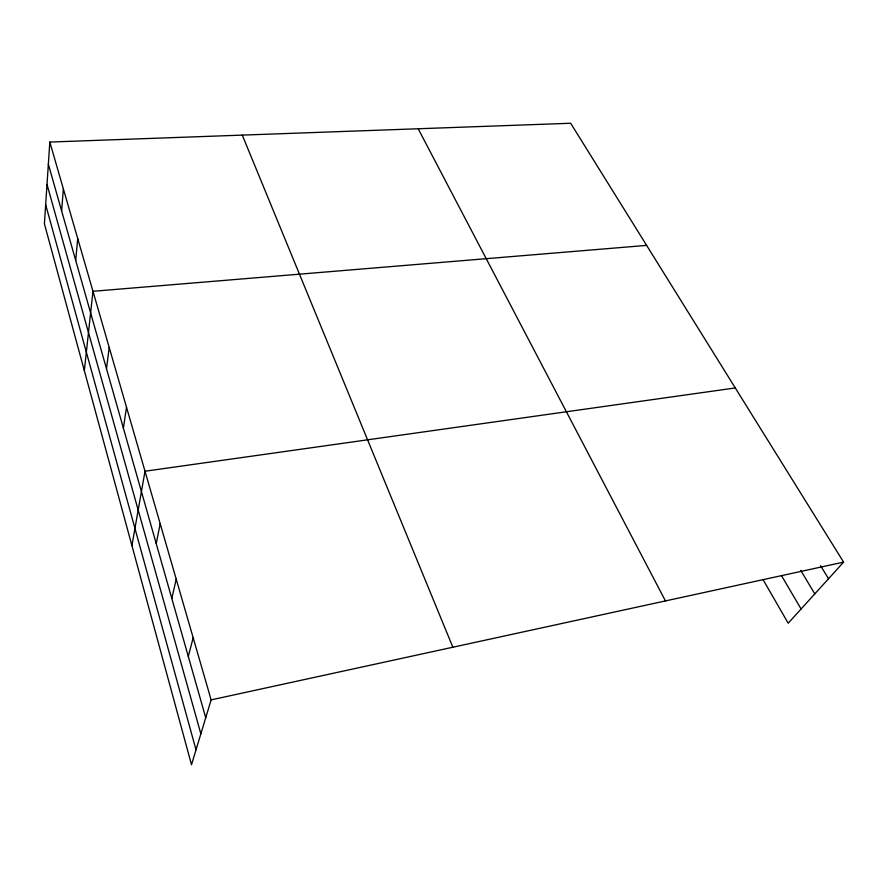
<?xml version="1.0" encoding="UTF-8"?>
<svg xmlns="http://www.w3.org/2000/svg" width="888" height="888" viewBox="0 0 888 888"><rect width="100%" height="100%" fill="white"/><g stroke="black" fill="none" stroke-linecap="round" stroke-linejoin="round"><path stroke-width="1.33" d="M49.817 142.058L44.4 223.754L191.508 764.746L211.133 699.877L49.817 142.058L570.673 123.254L843.6 562.126L788.2 623.21L762.903 579.365M61.627 210.922L63.359 188.9M75.691 260.406L77.722 238.55M84.338 370.64L92.974 291.297L646.619 245.388M106.493 368.709L109.202 347.43M123.388 428.138L126.518 407.27M131.924 545.621L145.01 471.228L735.275 387.945M156.221 543.589L160.184 523.72M171.817 598.457L176.224 579.154M188.3 656.41L193.173 637.784M211.133 699.877L843.6 562.126M820.601 565.723L828.526 578.743M800.754 570.407L814.796 593.883M781.451 575.546L801.087 609.002M418.193 128.76L665.456 600.932M242.28 135.109L452.869 647.23M48.352 164.213L205.727 717.737M47.009 184.449L200.855 733.865M45.665 204.684L196.026 749.838"/></g></svg>
